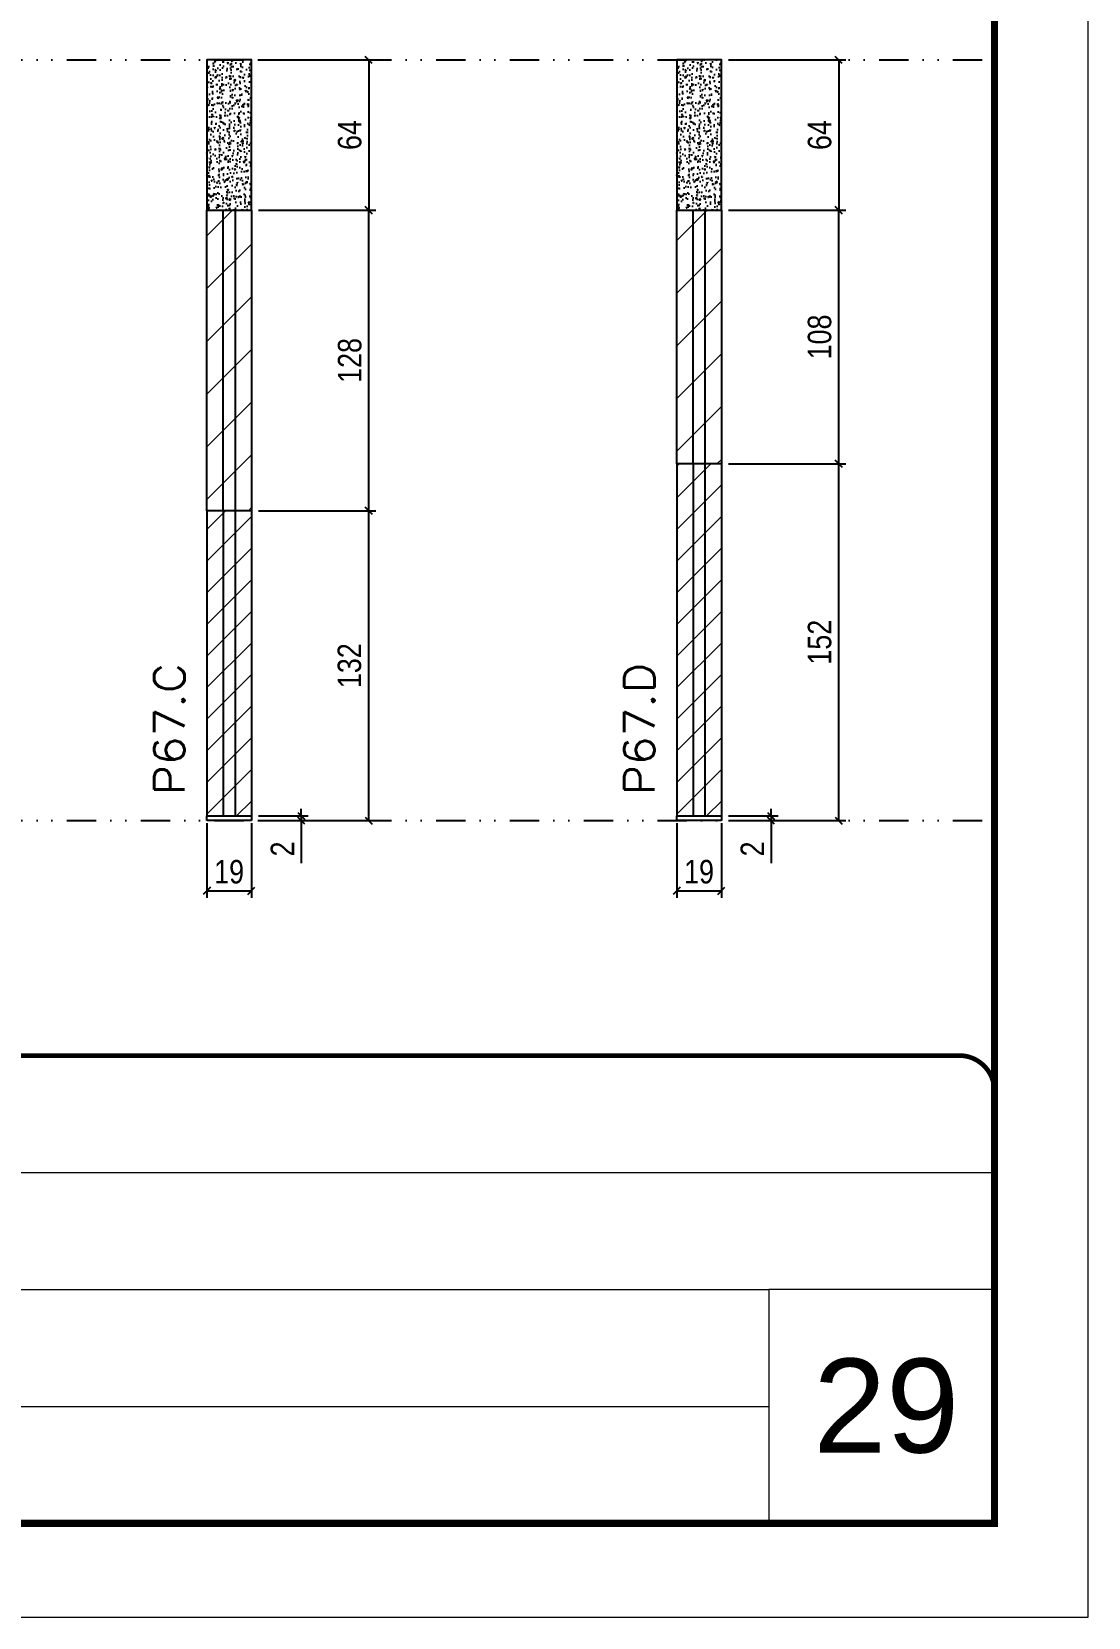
# Model space of a CAD drawing. Extents: x 14400 to 27878, y -21631 to 6985.
# Drawn here: x 15448 to 15898, y -2105 to -1430 of the extents above; entities that cross this region are included whole.
import ezdxf

# ---------------------------------------------------------------- set-up
doc = ezdxf.new("R2010")
doc.units = 0
for name, pattern in [('CONTINUO', [0]), ('DASHED', [0.75, 0.5, -0.25]), ('DIVIDE2', [0.625, 0.25, -0.125, 0, -0.125, 0, -0.125])]:
    doc.linetypes.add(name, pattern=pattern)
for name, color, linetype, lineweight in [('CARIMBO', 255, 'Continuous', 9), ('Folhas', 255, 'Continuous', 9), ('Hachura', 251, 'Continuous', 9), ('SARRAFO DE PRESSAO', 251, 'DASHED', 9), ('Texto Seção', 7, 'Continuous', 15)]:
    doc.layers.add(name, color=color, linetype=linetype, lineweight=lineweight)
for name, color, linetype in [('COTA', 241, 'Continuous'), ('Nível', 160, 'Continuous'), ('Painéis', 200, 'Continuous'), ('SARR_2.2x7', 40, 'Continuous')]:
    doc.layers.add(name, color=color, linetype=linetype)
doc.styles.add('ARIAL', font='arial.ttf')
doc.styles.add('COTA TECNICA', font='techl___.ttf', dxfattribs={"height": 10})
doc.styles.add('COTA TECNICA-50', font='techl___.ttf', dxfattribs={"height": 10})
doc.styles.add('REGUA-120', font='ROMANS.shx', dxfattribs={"height": 15})
doc.dimstyles.new('COTA PAINEL-50', dxfattribs={"dimtxt": 10, "dimasz": 3, "dimexe": 3, "dimexo": 3, "dimgap": 3, "dimtad": 1, "dimdec": 1, "dimzin": 12, "dimdsep": 46, "dimtxsty": 'COTA TECNICA-50', "dimblk1": 'OBLIQUE', "dimblk2": 'OBLIQUE', "dimsah": 1, "dimcen": 0.9, "dimclrd": 4, "dimclre": 4, "dimclrt": 240, "dimadec": 1, "dimazin": 3, "dimtfac": 1, "dimtdec": 1, "dimtmove": 0, "dimatfit": 3, "dimfxl": 1, "dimtolj": 1, "dimtzin": 12, "dimarcsym": 0})
doc.dimstyles.new('PAINEL', dxfattribs={"dimtxt": 10, "dimasz": 3, "dimexe": 3, "dimexo": 3, "dimgap": 3, "dimtad": 1, "dimdec": 1, "dimzin": 12, "dimdsep": 46, "dimtxsty": 'COTA TECNICA', "dimblk1": 'OBLIQUE', "dimblk2": 'OBLIQUE', "dimsah": 1, "dimcen": 0.9, "dimclrd": 4, "dimclre": 4, "dimclrt": 240, "dimadec": 1, "dimazin": 3, "dimtfac": 1, "dimtdec": 1, "dimtmove": 0, "dimatfit": 3, "dimfxl": 1, "dimtolj": 1, "dimtzin": 12, "dimarcsym": 0})

# ---------------------------------------------------------------- blocks, each defined once
blk = doc.blocks.new('9999999999')
at = {"color": 30, "linetype": 'CONTINUO'}
for p, q in [((98564.56, 34379.64), (99583.98, 34379.64)), ((98564.56, 34329.83), (99487.98, 34329.83)), ((99583.98, 34329.83), (99487.98, 34329.83)), ((99487.98, 34329.83), (99487.98, 34230.21)), ((98564.56, 34280.02), (99487.98, 34280.02))]:
    blk.add_line(p, q, dxfattribs=at)
at = {"color": 30, "linetype": 'CONTINUO', "const_width": 2}
blk.add_lwpolyline([(99583.98, 34230.21), (99583.98, 34414.45, 0.414214), (99568.98, 34429.45), (98228.98, 34429.45, 0.414214), (98213.98, 34414.45), (98213.98, 34245.21, 0.414214), (98228.98, 34230.21), (99583.98, 34230.21)], format="xyb", dxfattribs=at)
at = {"layer": 'Folhas'}
blk.add_lwpolyline([(98138.98, 34190.21), (99623.98, 34190.21), (99623.98, 35240.21), (98138.98, 35240.21)], close=True, dxfattribs=at)
at = {"layer": 'Folhas', "color": 30, "const_width": 3}
blk.add_lwpolyline([(98213.98, 34230.21), (99583.98, 34230.21), (99583.98, 35200.21), (98213.98, 35200.21)], close=True, dxfattribs=at)
blk = doc.blocks.new('_Oblique')
at = {"color": 0, "linetype": 'ByBlock', "lineweight": -2}
blk.add_line((-0.5, -0.5), (0.5, 0.5), dxfattribs=at)
blk = doc.blocks.new('*D1194')
at = {"layer": 'COTA', "color": 4, "lineweight": -2, "transparency": 16777216}
for p, q in [((15523.04, -1767.02), (15523.04, -1798.91)), ((15542.04, -1767.02), (15542.04, -1798.91)), ((15523.04, -1795.91), (15542.04, -1795.91))]:
    blk.add_line(p, q, dxfattribs=at)
at = {"layer": 'Defpoints', "color": 0, "transparency": 16777216}
for p in [(15523.04, -1764.02), (15542.04, -1764.02), (15542.04, -1795.91)]:
    blk.add_point(p, dxfattribs=at)
at = {"layer": 'COTA', "color": 4, "lineweight": -2, "transparency": 16777216, "xscale": 3, "yscale": 3, "zscale": 3, "rotation": 180}
blk.add_blockref('_Oblique', (15523.04, -1795.91), dxfattribs=at)
at = {"layer": 'COTA', "color": 4, "lineweight": -2, "transparency": 16777216, "xscale": 3, "yscale": 3, "zscale": 3}
blk.add_blockref('_Oblique', (15542.04, -1795.91), dxfattribs=at)
at = {"layer": 'COTA', "color": 240, "transparency": 16777216, "insert": (15532.54, -1787.82), "char_height": 10, "attachment_point": 5, "style": 'COTA TECNICA'}
blk.add_mtext('\\A1;19', dxfattribs=at)
blk = doc.blocks.new('*D1195')
at = {"layer": 'COTA', "color": 4, "lineweight": -2, "transparency": 16777216}
for p, q in [((15563.24, -1764.02), (15563.24, -1761.02)), ((15545.04, -1764.02), (15566.24, -1764.02)), ((15545.04, -1766.02), (15566.24, -1766.02)), ((15563.24, -1764.02), (15563.24, -1766.02)), ((15563.24, -1766.02), (15563.24, -1784.13))]:
    blk.add_line(p, q, dxfattribs=at)
at = {"layer": 'Defpoints', "color": 0, "transparency": 16777216}
for p in [(15542.04, -1764.02), (15542.04, -1766.02), (15563.24, -1764.02)]:
    blk.add_point(p, dxfattribs=at)
at = {"layer": 'COTA', "color": 4, "lineweight": -2, "transparency": 16777216, "xscale": 3, "yscale": 3, "zscale": 3}
for p, rotation in [((15563.24, -1764.02), 270), ((15563.24, -1766.02), 90)]:
    blk.add_blockref('_Oblique', p, dxfattribs=dict(at, rotation=rotation))
at = {"layer": 'COTA', "color": 240, "transparency": 16777216, "insert": (15555.24, -1778.07), "char_height": 10, "attachment_point": 5, "rotation": 90, "style": 'COTA TECNICA-50'}
blk.add_mtext('\\A1;2', dxfattribs=at)
blk = doc.blocks.new('*D1217')
at = {"layer": 'COTA', "color": 4, "linetype": 'ByBlock', "lineweight": -2, "transparency": 16777216}
for p, q in [((15545.04, -1442.02), (15595.03, -1442.02)), ((15592.03, -1442.02), (15592.03, -1506.02)), ((15545.04, -1506.02), (15595.03, -1506.02))]:
    blk.add_line(p, q, dxfattribs=at)
at = {"layer": 'Defpoints', "color": 0, "linetype": 'ByBlock', "transparency": 16777216}
for p in [(15542.04, -1442.02), (15542.04, -1506.02), (15592.03, -1506.02)]:
    blk.add_point(p, dxfattribs=at)
at = {"layer": 'COTA', "color": 4, "linetype": 'ByBlock', "lineweight": -2, "transparency": 16777216, "xscale": 3, "yscale": 3, "zscale": 3}
for p, rotation in [((15592.03, -1442.02), 90), ((15592.03, -1506.02), 270)]:
    blk.add_blockref('_Oblique', p, dxfattribs=dict(at, rotation=rotation))
at = {"layer": 'COTA', "color": 240, "linetype": 'ByBlock', "transparency": 16777216, "insert": (15583.93, -1474.02), "char_height": 10, "attachment_point": 5, "rotation": 90, "style": 'COTA TECNICA'}
blk.add_mtext('\\A1;64', dxfattribs=at)
blk = doc.blocks.new('*D1196')
at = {"layer": 'COTA', "color": 4, "lineweight": -2, "transparency": 16777216}
for p, q in [((15545.04, -1634.02), (15595.03, -1634.02)), ((15592.03, -1766.02), (15592.03, -1634.02)), ((15545.04, -1766.02), (15595.03, -1766.02))]:
    blk.add_line(p, q, dxfattribs=at)
at = {"layer": 'Defpoints', "color": 0, "transparency": 16777216}
for p in [(15542.04, -1634.02), (15592.03, -1634.02), (15542.04, -1766.02)]:
    blk.add_point(p, dxfattribs=at)
at = {"layer": 'COTA', "color": 4, "lineweight": -2, "transparency": 16777216, "xscale": 3, "yscale": 3, "zscale": 3}
for p, rotation in [((15592.03, -1634.02), 90), ((15592.03, -1766.02), 270)]:
    blk.add_blockref('_Oblique', p, dxfattribs=dict(at, rotation=rotation))
at = {"layer": 'COTA', "color": 240, "transparency": 16777216, "insert": (15583.81, -1700.02), "char_height": 10, "attachment_point": 5, "rotation": 90, "style": 'COTA TECNICA-50'}
blk.add_mtext('\\A1;132', dxfattribs=at)
blk = doc.blocks.new('*D1197')
at = {"layer": 'COTA', "color": 4, "lineweight": -2, "transparency": 16777216}
for p, q in [((15723.19, -1767.02), (15723.19, -1798.91)), ((15742.19, -1767.02), (15742.19, -1798.91)), ((15723.19, -1795.91), (15742.19, -1795.91))]:
    blk.add_line(p, q, dxfattribs=at)
at = {"layer": 'Defpoints', "color": 0, "transparency": 16777216}
for p in [(15723.19, -1764.02), (15742.19, -1764.02), (15742.19, -1795.91)]:
    blk.add_point(p, dxfattribs=at)
at = {"layer": 'COTA', "color": 4, "lineweight": -2, "transparency": 16777216, "xscale": 3, "yscale": 3, "zscale": 3, "rotation": 180}
blk.add_blockref('_Oblique', (15723.19, -1795.91), dxfattribs=at)
at = {"layer": 'COTA', "color": 4, "lineweight": -2, "transparency": 16777216, "xscale": 3, "yscale": 3, "zscale": 3}
blk.add_blockref('_Oblique', (15742.19, -1795.91), dxfattribs=at)
at = {"layer": 'COTA', "color": 240, "transparency": 16777216, "insert": (15732.69, -1787.82), "char_height": 10, "attachment_point": 5, "style": 'COTA TECNICA'}
blk.add_mtext('\\A1;19', dxfattribs=at)
blk = doc.blocks.new('*D1198')
at = {"layer": 'COTA', "color": 4, "lineweight": -2, "transparency": 16777216}
for p, q in [((15763.39, -1764.02), (15763.39, -1761.02)), ((15745.19, -1764.02), (15766.39, -1764.02)), ((15745.19, -1766.02), (15766.39, -1766.02)), ((15763.39, -1764.02), (15763.39, -1766.02)), ((15763.39, -1766.02), (15763.39, -1784.13))]:
    blk.add_line(p, q, dxfattribs=at)
at = {"layer": 'Defpoints', "color": 0, "transparency": 16777216}
for p in [(15742.19, -1764.02), (15742.19, -1766.02), (15763.39, -1764.02)]:
    blk.add_point(p, dxfattribs=at)
at = {"layer": 'COTA', "color": 4, "lineweight": -2, "transparency": 16777216, "xscale": 3, "yscale": 3, "zscale": 3}
for p, rotation in [((15763.39, -1764.02), 270), ((15763.39, -1766.02), 90)]:
    blk.add_blockref('_Oblique', p, dxfattribs=dict(at, rotation=rotation))
at = {"layer": 'COTA', "color": 240, "transparency": 16777216, "insert": (15755.39, -1778.07), "char_height": 10, "attachment_point": 5, "rotation": 90, "style": 'COTA TECNICA-50'}
blk.add_mtext('\\A1;2', dxfattribs=at)
blk = doc.blocks.new('*D1218')
at = {"layer": 'COTA', "color": 4, "linetype": 'ByBlock', "lineweight": -2, "transparency": 16777216}
for p, q in [((15745.19, -1442.02), (15795.18, -1442.02)), ((15792.18, -1442.02), (15792.18, -1506.02)), ((15745.19, -1506.02), (15795.18, -1506.02))]:
    blk.add_line(p, q, dxfattribs=at)
at = {"layer": 'Defpoints', "color": 0, "linetype": 'ByBlock', "transparency": 16777216}
for p in [(15742.19, -1442.02), (15742.19, -1506.02), (15792.18, -1506.02)]:
    blk.add_point(p, dxfattribs=at)
at = {"layer": 'COTA', "color": 4, "linetype": 'ByBlock', "lineweight": -2, "transparency": 16777216, "xscale": 3, "yscale": 3, "zscale": 3}
for p, rotation in [((15792.18, -1442.02), 90), ((15792.18, -1506.02), 270)]:
    blk.add_blockref('_Oblique', p, dxfattribs=dict(at, rotation=rotation))
at = {"layer": 'COTA', "color": 240, "linetype": 'ByBlock', "transparency": 16777216, "insert": (15784.08, -1474.02), "char_height": 10, "attachment_point": 5, "rotation": 90, "style": 'COTA TECNICA'}
blk.add_mtext('\\A1;64', dxfattribs=at)
blk = doc.blocks.new('*D1199')
at = {"layer": 'COTA', "color": 4, "lineweight": -2, "transparency": 16777216}
for p, q in [((15745.19, -1614.02), (15795.18, -1614.02)), ((15792.18, -1766.02), (15792.18, -1614.02)), ((15745.19, -1766.02), (15795.18, -1766.02))]:
    blk.add_line(p, q, dxfattribs=at)
at = {"layer": 'Defpoints', "color": 0, "transparency": 16777216}
for p in [(15742.19, -1614.02), (15792.18, -1614.02), (15742.19, -1766.02)]:
    blk.add_point(p, dxfattribs=at)
at = {"layer": 'COTA', "color": 4, "lineweight": -2, "transparency": 16777216, "xscale": 3, "yscale": 3, "zscale": 3}
for p, rotation in [((15792.18, -1614.02), 90), ((15792.18, -1766.02), 270)]:
    blk.add_blockref('_Oblique', p, dxfattribs=dict(at, rotation=rotation))
at = {"layer": 'COTA', "color": 240, "transparency": 16777216, "insert": (15784.07, -1690.02), "char_height": 10, "attachment_point": 5, "rotation": 90, "style": 'COTA TECNICA-50'}
blk.add_mtext('\\A1;152', dxfattribs=at)
blk = doc.blocks.new('*D1223')
at = {"layer": 'COTA', "color": 4, "lineweight": -2, "transparency": 16777216}
for p, q in [((15545.04, -1506.02), (15595.03, -1506.02)), ((15592.03, -1634.02), (15592.03, -1506.02)), ((15545.04, -1634.02), (15595.03, -1634.02))]:
    blk.add_line(p, q, dxfattribs=at)
at = {"layer": 'Defpoints', "color": 0, "transparency": 16777216}
for p in [(15542.04, -1506.02), (15592.03, -1506.02), (15542.04, -1634.02)]:
    blk.add_point(p, dxfattribs=at)
at = {"layer": 'COTA', "color": 4, "lineweight": -2, "transparency": 16777216, "xscale": 3, "yscale": 3, "zscale": 3}
for p, rotation in [((15592.03, -1506.02), 90), ((15592.03, -1634.02), 270)]:
    blk.add_blockref('_Oblique', p, dxfattribs=dict(at, rotation=rotation))
at = {"layer": 'COTA', "color": 240, "transparency": 16777216, "insert": (15583.94, -1570.02), "char_height": 10, "attachment_point": 5, "rotation": 90, "style": 'COTA TECNICA'}
blk.add_mtext('\\A1;128', dxfattribs=at)
blk = doc.blocks.new('*D1224')
at = {"layer": 'COTA', "color": 4, "lineweight": -2, "transparency": 16777216}
for p, q in [((15745.19, -1506.02), (15795.18, -1506.02)), ((15792.18, -1614.02), (15792.18, -1506.02)), ((15745.19, -1614.02), (15795.18, -1614.02))]:
    blk.add_line(p, q, dxfattribs=at)
at = {"layer": 'Defpoints', "color": 0, "transparency": 16777216}
for p in [(15742.19, -1506.02), (15792.18, -1506.02), (15742.19, -1614.02)]:
    blk.add_point(p, dxfattribs=at)
at = {"layer": 'COTA', "color": 4, "lineweight": -2, "transparency": 16777216, "xscale": 3, "yscale": 3, "zscale": 3}
for p, rotation in [((15792.18, -1506.02), 90), ((15792.18, -1614.02), 270)]:
    blk.add_blockref('_Oblique', p, dxfattribs=dict(at, rotation=rotation))
at = {"layer": 'COTA', "color": 240, "transparency": 16777216, "insert": (15784.06, -1560.02), "char_height": 10, "attachment_point": 5, "rotation": 90, "style": 'COTA TECNICA'}
blk.add_mtext('\\A1;108', dxfattribs=at)

msp = doc.modelspace()

# ---------------------------------------------------------------- hatches: boundary and pattern name
at = {"layer": 'COTA'}
h = msp.add_hatch(dxfattribs=at)
h.set_pattern_fill('AR-CONC', color=256, scale=0.03)
h.set_pattern_definition([(50, (-159.819, -5754.8755), (5.4655401, -0.4781726), [0.5715, -6.2865]), (355, (-159.819, -5754.8755), (-1.0573026, 5.7317054), [0.4572, -5.0292175]), (100.451445, (-159.364, -5754.9154), (4.4082374, 5.2535326), [0.4857003, -5.3427073]), (46.1842, (-159.819, -5753.3515), (8.1323712, -1.2612698), [0.85725, -9.42975]), (96.63556, (-159.1415, -5753.457), (7.122124, 7.4227837), [0.7285507, -8.0140682]), (351.18415, (-159.819, -5753.3515), (7.122124, 7.4227837), [0.685799, -7.543792]), (21, (-159.057, -5753.7325), (4.5484317, -3.067956), [0.5715, -6.2865]), (326, (-159.057, -5753.7325), (1.8540609, 5.525639), [0.4572, -5.0292]), (71.451445, (-158.678, -5753.988), (6.4024926, 2.457683), [0.4857003, -5.3426981]), (37.5, (-159.8192, -5754.8755), (0.0926581, 2.53665117), [0, -4.96824, 0, -5.1054, 0, -5.04825]), (7.5, (-159.8192, -5754.8755), (2.00458988, 3.00541724), [0, -2.91084, 0, -4.85394, 0, -1.92405]), (327.5, (-161.5185, -5754.8755), (4.06771786, -0.17186232), [0, -1.905, 0, -5.9436, 0, -7.8867]), (317.5, (-162.2805, -5754.8755), (4.44387544, 0.7627947), [0, -2.4765, 0, -3.94716, 0, -5.6007])])
h.paths.add_polyline_path([(15542.04, -1442.02), (15523.04, -1442.02), (15523.04, -1506.02), (15542.04, -1506.02)])
h = msp.add_hatch(dxfattribs=at)
h.set_pattern_fill('AR-CONC', color=256, scale=0.03)
h.set_pattern_definition([(50, (40.329, -5754.8755), (5.4655401, -0.4781726), [0.5715, -6.2865]), (355, (40.329, -5754.8755), (-1.0573026, 5.7317054), [0.4572, -5.0292175]), (100.451445, (40.7845, -5754.9154), (4.4082374, 5.2535326), [0.4857003, -5.3427073]), (46.1842, (40.329, -5753.3515), (8.1323712, -1.2612698), [0.85725, -9.42975]), (96.63556, (41.007, -5753.457), (7.122124, 7.4227837), [0.7285507, -8.0140682]), (351.18415, (40.329, -5753.3515), (7.122124, 7.4227837), [0.685799, -7.543792]), (21, (41.091, -5753.7325), (4.5484317, -3.067956), [0.5715, -6.2865]), (326, (41.091, -5753.7325), (1.8540609, 5.525639), [0.4572, -5.0292]), (71.451445, (41.47, -5753.988), (6.4024926, 2.457683), [0.4857003, -5.3426981]), (37.5, (40.329, -5754.8755), (0.0926581, 2.53665117), [0, -4.96824, 0, -5.1054, 0, -5.04825]), (7.5, (40.329, -5754.8755), (2.00458988, 3.00541724), [0, -2.91084, 0, -4.85394, 0, -1.92405]), (327.5, (38.6297, -5754.8755), (4.06771786, -0.17186232), [0, -1.905, 0, -5.9436, 0, -7.8867]), (317.5, (37.8677, -5754.8755), (4.44387544, 0.7627947), [0, -2.4765, 0, -3.94716, 0, -5.6007])])
h.paths.add_polyline_path([(15742.19, -1442.02), (15723.19, -1442.02), (15723.19, -1506.02), (15742.19, -1506.02)])
at = {"layer": 'Hachura'}
h = msp.add_hatch(dxfattribs=at)
h.set_pattern_fill('ANSI31', color=256, scale=5)
h.paths.add_polyline_path([(15102.11, -1534.02), (15000.11, -1534.02), (15000.11, -1642.02), (15102.11, -1642.02)])
h.paths.add_polyline_path([(15102.11, -1506.02), (15000.11, -1506.02), (15000.11, -1534.02), (15102.11, -1534.02)])
h.paths.add_polyline_path([(15373.58, -1506.02), (15271.58, -1506.02), (15271.58, -1534.02), (15373.58, -1534.02)])
h.paths.add_polyline_path([(15373.58, -1534.02), (15271.58, -1534.02), (15271.58, -1642.02), (15373.58, -1642.02)])
h.paths.add_polyline_path([(15373.58, -1642.02), (15271.58, -1642.02), (15271.58, -1764.02), (15373.58, -1764.02)])
h.paths.add_polyline_path([(15542.04, -1506.02), (15523.04, -1506.02), (15523.04, -1634.02), (15542.04, -1634.02)])
h.paths.add_polyline_path([(15742.19, -1506.02), (15723.19, -1506.02), (15723.19, -1614.02), (15742.19, -1614.02)])
at = {"layer": 'Hachura', "linetype": 'ByBlock'}
h = msp.add_hatch(dxfattribs=at)
h.set_pattern_fill('ANSI31', color=256, scale=3)
h.set_pattern_definition([(45, (-2958.91, -3445.725), (-6.735192, 6.735192), [])])
h.paths.add_polyline_path([(15742.19, -1614.02), (15723.19, -1614.02), (15723.19, -1764.02), (15742.19, -1764.02)])
h = msp.add_hatch(dxfattribs=at)
h.set_pattern_fill('ANSI31', color=256, scale=3)
h.set_pattern_definition([(45, (-3159.058, -3445.725), (-6.735192, 6.735192), [])])
h.paths.add_polyline_path([(15542.04, -1634.02), (15523.04, -1634.02), (15523.04, -1764.02), (15542.04, -1764.02)])

# ---------------------------------------------------------------- linework, layer by layer
at = {"layer": 'COTA', "linetype": 'ByBlock'}
for points in [[(15523.04, -1506.02), (15542.04, -1506.02), (15542.04, -1442.02), (15523.04, -1442.02)], [(15723.19, -1506.02), (15742.19, -1506.02), (15742.19, -1442.02), (15723.19, -1442.02)]]:
    msp.add_lwpolyline(points, close=True, dxfattribs=at)
at = {"layer": 'Nível', "color": 4, "linetype": 'DIVIDE2', "ltscale": 50}
for p, q in [((14488.47, -1442.02), (15858.47, -1442.02)), ((14488.47, -1766.02), (15858.47, -1766.02))]:
    msp.add_line(p, q, dxfattribs=at)
at = {"layer": 'Painéis'}
for p, q in [((15523.04, -1506.02), (15542.04, -1506.02)), ((15523.04, -1634.02), (15523.04, -1506.02)), ((15542.04, -1506.02), (15542.04, -1634.02)), ((15723.19, -1506.02), (15742.19, -1506.02)), ((15723.19, -1614.02), (15723.19, -1506.02)), ((15742.19, -1506.02), (15742.19, -1614.02)), ((15723.19, -1614.02), (15723.19, -1764.02)), ((15742.19, -1614.02), (15723.19, -1614.02)), ((15742.19, -1614.02), (15742.19, -1764.02)), ((15523.04, -1634.02), (15523.04, -1764.02)), ((15542.04, -1634.02), (15523.04, -1634.02)), ((15542.04, -1634.02), (15542.04, -1764.02)), ((15523.04, -1764.02), (15542.04, -1764.02)), ((15523.04, -1764.02), (15542.04, -1764.02)), ((15523.04, -1766.02), (15523.04, -1764.02)), ((15542.04, -1766.02), (15523.04, -1766.02)), ((15542.04, -1764.02), (15542.04, -1766.02)), ((15723.19, -1764.02), (15742.19, -1764.02)), ((15723.19, -1764.02), (15742.19, -1764.02)), ((15723.19, -1766.02), (15723.19, -1764.02)), ((15742.19, -1766.02), (15723.19, -1766.02)), ((15742.19, -1764.02), (15742.19, -1766.02))]:
    msp.add_line(p, q, dxfattribs=at)
at = {"layer": 'SARR_2.2x7'}
for p, q in [((15530.04, -1634.02), (15530.04, -1506.02)), ((15535.04, -1506.02), (15535.04, -1634.02)), ((15730.19, -1614.02), (15730.19, -1506.02)), ((15735.19, -1506.02), (15735.19, -1614.02)), ((15730.19, -1614.02), (15730.19, -1764.02)), ((15735.19, -1614.02), (15735.19, -1764.02)), ((15530.04, -1634.02), (15530.04, -1764.02)), ((15535.04, -1634.02), (15535.04, -1764.02))]:
    msp.add_line(p, q, dxfattribs=at)

# ---------------------------------------------------------------- block references
at = {"layer": 'SARRAFO DE PRESSAO', "color": 6, "linetype": 'ByBlock'}
msp.add_blockref('9999999999', (-83725.51, -36295.5), dxfattribs=at)

# ---------------------------------------------------------------- texts
at = {"layer": 'CARIMBO', "style": 'ARIAL'}
msp.add_text('29', height=40, dxfattribs=at).set_placement((15781.33, -2035.15))
at = {"layer": 'Texto Seção', "style": 'REGUA-120', "width": 1.1}
for s, p in [('P67.C', (15513.59, -1755.25)), ('P67.D', (15713.74, -1755.25))]:
    msp.add_text(s, height=13, rotation=90, dxfattribs=at).set_placement(p)

# ---------------------------------------------------------------- dimensions: what is measured, and where the dimension line sits
at = {"layer": 'COTA', "linetype": 'ByBlock'}
for base, p1, p2, picture, middle in [((15592.03, -1506.02), (15542.04, -1442.02), (15542.04, -1506.02), '*D1217', (15583.93, -1474.02)), ((15792.18, -1506.02), (15742.19, -1442.02), (15742.19, -1506.02), '*D1218', (15784.08, -1474.02))]:
    dim = msp.add_linear_dim(base=base, p1=p1, p2=p2, angle=90, dimstyle='PAINEL', dxfattribs=at)
    dim.commit()
    dim.dimension.update_dxf_attribs({"geometry": picture, "text_midpoint": middle})
at = {"layer": 'COTA'}
for base, p1, p2, dimstyle, picture, middle in [((15592.03, -1506.02), (15542.04, -1634.02), (15542.04, -1506.02), 'PAINEL', '*D1223', (15583.94, -1570.02)), ((15792.18, -1506.02), (15742.19, -1614.02), (15742.19, -1506.02), 'PAINEL', '*D1224', (15784.06, -1560.02)), ((15792.18, -1614.02), (15742.19, -1766.02), (15742.19, -1614.02), 'COTA PAINEL-50', '*D1199', (15784.07, -1690.02)), ((15592.03, -1634.02), (15542.04, -1766.02), (15542.04, -1634.02), 'COTA PAINEL-50', '*D1196', (15583.81, -1700.02))]:
    dim = msp.add_linear_dim(base=base, p1=p1, p2=p2, angle=90, dimstyle=dimstyle, dxfattribs=at)
    dim.commit()
    dim.dimension.update_dxf_attribs({"geometry": picture, "text_midpoint": middle})
for base, p1, p2, picture, middle in [((15563.24, -1764.02), (15542.04, -1766.02), (15542.04, -1764.02), '*D1195', (15563.24, -1778.07)), ((15763.39, -1764.02), (15742.19, -1766.02), (15742.19, -1764.02), '*D1198', (15763.39, -1778.07))]:
    dim = msp.add_linear_dim(base=base, p1=p1, p2=p2, angle=90, dimstyle='COTA PAINEL-50', dxfattribs=at)
    dim.commit()
    dim.dimension.update_dxf_attribs({"geometry": picture, "text_midpoint": middle, "dimtype": 160})
for base, p1, p2, picture, middle in [((15542.04, -1795.91), (15523.04, -1764.02), (15542.04, -1764.02), '*D1194', (15532.54, -1787.82)), ((15742.19, -1795.91), (15723.19, -1764.02), (15742.19, -1764.02), '*D1197', (15732.69, -1787.82))]:
    dim = msp.add_linear_dim(base=base, p1=p1, p2=p2, dimstyle='PAINEL', override={"dimarcsym": 2}, dxfattribs=at)
    dim.commit()
    dim.dimension.update_dxf_attribs({"geometry": picture, "text_midpoint": middle})

doc.saveas('drawing.dxf')
